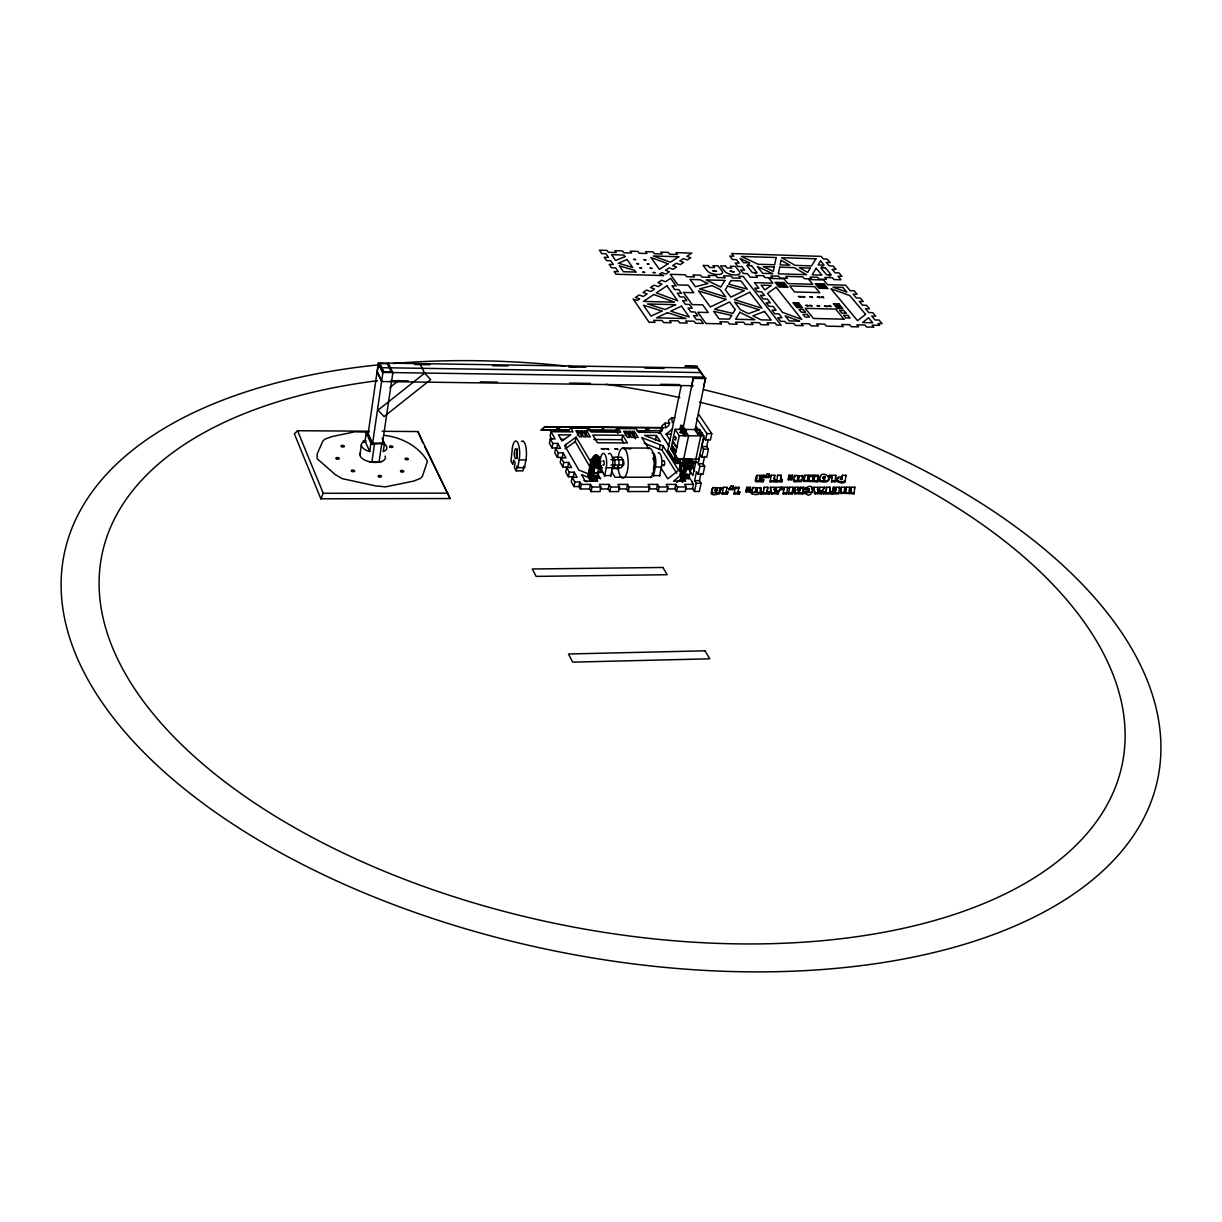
<?xml version="1.0" encoding="UTF-8"?>
<svg xmlns="http://www.w3.org/2000/svg" width="1222" height="1222" viewBox="0 0 1222 1222"><rect width="100%" height="100%" fill="white"/><g stroke="black" fill="none" stroke-linecap="round" stroke-linejoin="round"><path stroke-width="1.5" d="M803.587 487.257L803.328 488.372L799.845 488.372L800.104 487.257L803.587 487.257L802.671 493.932L794.926 493.78L794.407 491.87M819.58 479.971C819.504 465.689 839.514 482.491 821.535 480.72C812.936 480.047 833.297 486.448 828.363 475.862M819.305 481.071L819.702 477.16L820.802 476.412M682.304 427.379L682.487 429.166M682.456 427.517L682.472 428.678M683.113 428.143L693.317 377.934L705.537 378.102L694.936 430.205M761.841 478.657L759.244 479.116L763.674 479.498L763.185 481.819L756.082 481.651L755.578 479.742M591.524 464.284C591.356 463.505 591.081 464.604 591.219 464.604M711.784 490.877L712.732 487.486L720.995 488.097L719.773 492.772L712.793 492.909L711.479 491.977M711.708 490.709L711.952 489.396M720.751 489.396L720.995 488.097M793.552 481.056L794.758 475.404L802.793 476L801.632 481.651L794.315 481.651L793.811 479.757M591.463 464.161L591.295 464.528M720.277 491.84C718.505 487.318 722.752 494.635 717.818 494.07C708.836 496.804 712.716 491.427 711.952 489.579M674.834 453.912L674.956 457.838L675.14 455.943M676.194 457.807L676.27 456.356M590.272 469.447L590.272 468.759M685.374 432.359L685.527 430.48L686.413 431.397M685.237 432.649L685.71 430.48M596.122 454.828L596.535 455.516A2.49 2.047 -30.7 0 1 598.459 457.7C598.933 462.878 593.22 460.755 593.357 456.982L592.945 459.151L594.075 461.061L598.765 461.076L598.032 456.997M590.608 468.087L575.272 441.585L576.112 437.125L564.595 445.419L578.846 470.042L588.912 474.09M678.836 459.625L678.47 461.412M682.533 426.906L681.204 427.043L681.265 429.166L681.998 426.921L683.77 430.327L685.084 429.686M683.297 428.296L683.281 426.952L685.267 429.686M683.297 427.853L683.19 426.967M689.911 469.019L690.293 468.652M760.664 489.365C763.445 497.797 744.763 494.91 753.134 488.449M751.622 492.13L752.737 487.471L760.863 487.899L759.855 492.71L751.622 492.13L751.377 493.245M840.599 478.321L840.339 479.406L842.034 479.528L842.126 478.321L840.599 478.321L841.301 479.528M821.566 493.917L821.948 490.74L824.697 487.242L813.837 487.257L814.83 493.581L821.566 493.917L821.932 491.58L818.098 491.32L817.64 488.464L819.84 488.464L817.823 492.405L817.64 488.464M851.291 487.227L850.924 491.55L849.397 491.55L849.764 487.227L846.357 487.242L845.242 491.55L844.83 487.242L841.332 487.242L840.66 493.108L854.056 493.856L854.774 487.227L851.291 487.227L850.772 491.213M845.135 481.819L845.884 475.297L842.416 475.297L842.233 477.13C832.213 475.495 838.063 484.874 845.395 480.735L845.135 481.819C842.141 485.149 832.61 480.307 838.613 478.214M849.259 491.213L849.764 487.227M844.219 492.283L844.83 487.242M845.823 491.213L846.357 487.242M841.332 487.242L840.736 493.26M684.58 431.397L685.191 430.312M832.839 491.824L833.221 489.503L832.64 493.887L838.735 493.887L839.514 487.242L833.45 487.242L833.053 489.564L835.787 489.503L835.894 488.449L833.328 488.464L833.053 489.564M824.881 476.84C825.507 483.057 820.558 476.809 824.544 476.519C825.721 478.031 823.903 477.527 823.124 477.909M832.228 476.473L831.54 481.819L835.023 481.819L835.817 475.282L829.646 475.282L829.264 477.558L831.953 477.573L832.228 476.473L829.524 476.473L829.264 477.558M826.622 487.242L826.179 491.58L823.872 491.58L823.491 493.902L831.922 493.887L832.304 491.565L829.707 491.565L830.135 487.242L826.622 487.242L826.057 491.229M831.922 493.887L832.304 491.565M832.64 493.887L833.022 491.565L835.604 491.565L835.665 490.725L833.099 490.725M833.328 488.464L833.45 487.242M808.49 492.344L808.949 488.708L804.84 488.479L804.58 489.579L808.735 489.946M808.995 488.846L808.689 491.397L804.702 491.595C810.98 503.892 818.511 479.299 804.84 488.479M829.524 476.473L829.646 475.282M829.585 491.229L830.135 487.242M832.946 490.602L835.512 490.602L835.619 489.564M798.638 490.648L798.333 487.273L794.972 487.273L794.712 488.372M797.905 490.389L798.333 487.273M678.577 460.037C675.674 455.592 680.318 468.301 680.517 459.044M814.723 475.266L814.249 479.513L812.722 479.513L813.21 475.251L809.789 475.251L808.552 479.513L808.261 475.251L804.763 475.251L804.03 481.208L817.365 481.819L818.221 475.266L814.723 475.266L814.463 476.351L817.961 476.366M817.365 481.819L818.221 475.266M804.58 489.579L805.71 488.403M781.393 487.273L781.225 488.495L783.989 488.495L783.149 493.963L786.708 493.963L787.701 487.273L770.44 487.288L771.281 493.642L778.093 493.978L778.49 491.626L774.611 491.366L774.244 488.51L776.474 488.495L776.214 489.61L774 489.61M812.63 479.192L813.21 475.251M807.543 480.246L808.261 475.251M809.193 479.192L809.789 475.251M802.671 493.932L803.328 488.372M804.763 475.251L804.03 481.208M681.173 465.277L679.188 461.595M800.104 487.257L799.57 491.626L797.92 490.709L799.662 490.709L799.83 489.533L798.165 489.274M794.972 487.273C792.834 490.679 797.019 491.183 794.789 488.693M789.549 487.273L788.572 493.963L792.131 493.948L793.109 487.273L789.549 487.273L789.29 488.372M792.131 493.948L793.109 487.273M777.65 475.221L776.642 481.819L781.729 481.819L782.141 479.498L780.659 479.131L781.179 475.221L777.65 475.221L777.406 476.32M804.702 491.595L806.642 492.817L812.202 492.008M771.219 475.221L770.166 481.819L775.267 481.819L775.695 479.498L774.198 479.131L774.748 475.221L771.219 475.221L770.96 476.32M780.4 480.246L781.179 475.221M783.989 488.495L783.73 489.61L780.98 489.61L781.133 488.388L778.277 491.901M792.528 475.236L792.085 477.695L788.572 477.695L789.015 475.236L792.528 475.236L792.024 478.413L788.496 478.398L788.816 476.595L792.345 476.595M672.696 447.328L672.344 446.351L674.3 449.803L673.246 447.741L672.879 448.963A2.841 1.039 -89.7 0 0 673.078 449.268L673.459 448.749M774.137 478.932L774.748 475.221M791.825 479.772L792.268 477.298L788.755 477.298L788.297 479.772L791.825 479.772L792.085 478.673L788.557 478.673L788.297 479.772M359.94 454.553L361.345 444.762M684.794 431.106L684.763 432.603M365.042 441.096L363.224 441.952A12.877 6.018 8.3 0 0 367.471 450.796L369.747 451.544L365.042 441.096L366.218 432.863L368.998 432.16M368.005 434.513L378.346 362.949L698.083 368.021L704.452 377.14L382.944 372.435L378.346 362.949M369.747 451.544L370.953 443.281L366.218 432.863M756.632 492.42L756.372 488.525L755.074 492.405M768.714 477.512L769.31 474.044L767.049 474.044L764.865 477.512L768.714 477.512L768.974 476.412L765.125 476.412M764.208 487.288L763.567 491.656L761.214 491.656L760.787 494.009L769.356 493.993L769.799 491.641L767.141 491.641L767.783 487.288L764.208 487.288L763.964 488.403M769.356 493.993L769.799 491.641M372.42 444.564L382.944 372.435M369.09 461.611L371.87 462.13L374.528 444.044L384.472 443.357L382.058 438.163M767.111 491.305L767.783 487.288M371.87 462.13L379.019 462.16L381.692 444.09M382.257 444.625L392.904 372.573L388.26 363.102M384.472 443.357L383.25 451.621L385.052 450.75A12.877 6.018 8.3 0 0 383.311 443.204M737.966 492.42L738.882 487.303L735.293 487.303L734.086 494.039L739.279 494.039L739.738 491.687L738.225 491.381M750.461 487.288L749.987 489.808L746.382 489.808L746.871 487.303L750.461 487.288L750.216 488.403M726.036 492.435L726.983 487.303L723.378 487.303L722.126 494.07L727.334 494.055L727.793 491.687L726.28 491.32M732.726 489.655L733.383 486.112L731.077 486.112L728.801 489.655L732.726 489.655L733.383 486.112M749.651 491.931L750.14 489.411L746.55 489.411L746.046 491.931L749.651 491.931L749.896 490.816L746.306 490.816M746.046 491.931L746.642 488.693L750.232 488.693L749.896 490.526L746.291 490.526M524.543 467.659L523.81 466.3L523.001 470.867L516.264 470.852L517.074 466.285L517.807 467.659L524.543 467.659L525.918 459.946A12.694 3.926 -89.8 0 0 525.628 445.847A12.694 3.926 -89.8 0 0 521.473 441.493M517.807 467.659L519.167 459.93A12.709 3.91 -89.8 0 0 517.731 442.593A12.709 3.91 -89.8 0 0 512.4 447.496L510.995 461.061L512.858 464.528L513.652 459.976L515.18 462.802L514.386 467.354L516.264 470.852M568.566 430.159L570.857 428.189L573.011 431.87L550.954 431.717L550.129 436.178L551.794 439.08M550.251 438.912L549.426 443.403L551.993 447.909L556.865 447.924L557.69 443.433L552.818 443.403L550.251 438.912L555.109 438.942L550.954 431.717M551.993 447.909L552.818 443.403M555.628 448.337L554.803 452.843L557.4 457.395L562.288 457.41L563.128 452.904L558.225 452.873L555.628 448.337L560.516 448.352L557.69 443.433M557.4 457.395L558.225 452.873M561.081 457.868L560.241 462.39L562.868 467.003L567.787 467.018L568.642 462.481L563.709 462.466L561.081 457.868L566 457.883L563.128 452.904M566.107 444.334L565.282 448.825L575.272 441.585M562.868 467.003L563.709 462.466M566.596 467.522L565.74 472.059L568.398 476.733L573.362 476.733L574.218 472.181L569.253 472.181L566.596 467.522L571.529 467.522L568.642 462.481M568.398 476.733L569.253 472.181M577.456 435.169L578.296 430.709L575.883 430.694L579.534 436.85L581.932 436.865L578.296 430.709M574.218 472.181L577.151 477.283L572.186 477.283L571.316 481.85L574.019 486.57L578.984 486.57L580.358 488.968L589.569 488.968L591.097 491.611L600.033 491.595L600.918 487.028L599.376 484.401L609.106 484.401L610.664 487.028L609.763 491.58L618.592 491.58L619.493 487.013L617.935 484.386L627.543 484.386L629.116 487.013L628.215 491.565L648.714 491.534L649.646 486.998L648.027 484.386L657.497 484.386L659.116 486.998L658.184 491.519L666.968 491.519L667.915 486.998L666.265 484.386L675.812 484.386L677.462 486.982L676.514 491.504L685.252 491.488L686.214 486.982L684.549 484.386L693.5 484.37L692.538 488.876L685.374 488.892M581.932 433.703L582.482 430.74L580.083 430.724L583.749 436.88L586.148 436.896L582.482 430.74M763.826 476.412C759.076 474.823 757.839 479.375 763.582 477.512L764.056 475.205L756.662 475.373L755.379 481.193M574.019 486.57L574.875 482.003L572.186 477.283M585.842 435.215L586.682 430.77L584.284 430.755L587.95 436.896L590.348 436.911L586.682 430.77M578.984 486.57L579.854 482.003L574.875 482.003M580.358 488.968L581.229 484.401L579.854 482.003M598.2 467.064L599.635 467.064L600.72 461.442L599.36 459.167L591.249 459.136L588.011 476.106L591.601 479.818L596.84 479.818M588.653 474.044L591.463 459.365L597.161 459.396M590.195 469.355L590.837 465.765M590.822 465.903L590.562 467.232M589.355 478.398L592.609 461.412L591.249 459.136M590.776 478.398L594.045 461.427L592.609 461.412M589.569 488.968L590.44 484.401L581.229 484.401M591.601 479.818L594.87 462.833L594.045 461.427M600.72 461.442L599.284 461.442L600.124 462.848L596.916 480.124L592.426 480.124L592.869 475.159L597.741 475.816L592.869 475.159M597.818 472.777L593.327 472.777L595.145 463.382L600.017 464.039L595.145 463.382M592.426 480.124L593.266 475.816M593.724 473.433L595.526 464.024M591.097 491.611L591.967 487.028L590.44 484.401M598.765 461.076L598.261 458.25A2.49 2.047 -30.7 0 1 593.739 458.235M599.544 460.037L600.124 457.028L597.68 457.028M596.81 478.031L597.359 475.159M598.123 471.218L599.635 463.382M599.91 461.733L600.582 458.265A9.669 3.269 -89.8 0 1 605.058 454.584A9.669 3.269 -89.8 0 1 606.265 467.766L604.569 476.473M597.436 478.398L598.52 472.807L593.327 472.777M600.506 469.676L601.163 465.597L600.521 470.226M598.475 466.361L601.041 466.361L601.804 467.659L600.857 472.532L597.008 472.532M609.763 491.58L608.205 488.953L609.106 484.401M610.71 476.488L612.421 467.782A9.654 3.284 -89.8 0 0 612.069 456.707A9.654 3.284 -89.8 0 0 608.403 454.004M623.678 442.761L621.769 439.691L622.64 435.246L592.792 435.063L597.436 442.776L627.405 442.944L622.64 435.246M625.19 435.719L626.061 431.29L623.694 431.274L627.497 437.384L629.865 437.4L626.061 431.29M629.33 435.735L630.201 431.32L627.833 431.305L631.652 437.415L634.019 437.43L630.201 431.32M633.76 434.299L634.34 431.351L631.973 431.335L635.807 437.445L638.174 437.461L634.34 431.351M628.215 491.565L626.626 488.937L627.543 484.386M655.466 439.889L656.367 435.475L644.559 435.399L660.292 441.57L656.367 435.475M653.48 476.275L655.374 467.018A9.593 3.422 -89.8 0 0 655.282 456.967A9.593 3.422 -89.8 0 0 652.044 452.751M659.376 449.253L660.292 444.823M676.744 473.174L662.171 450.353L663.072 445.923L641.733 437.522L648.76 448.657M658.184 491.519L656.565 488.907L657.497 484.386M659.544 476.29L661.453 467.033A9.593 3.437 -89.8 0 0 661.346 456.997A9.593 3.437 -89.8 0 0 658.093 452.782M681.036 386.427L667.747 450.735L675.873 463.382L682.747 463.398M699.549 429.487L703.841 435.887L698.892 459.105L676.591 459.029L676.881 457.654L670.985 449.009L675.063 429.319L681.357 429.365M681.464 426.753L680.837 425.164L679.951 429.35L684.167 435.75C686.749 423.667 682.411 438.056 683.74 430.388M677.782 461.595L678.378 463.184L679.295 459.044M675.155 455.485L679.264 435.719L675.063 429.319M682.227 430.526L681.861 432.267L680.028 432.252L682.243 432.832L682.227 430.526L680.028 432.252M693.317 377.934L691.499 386.671L692.37 386.671M675.873 463.382L676.652 459.686M680.7 459.044L679.829 463.153M685.573 435.765L686.229 431.397M676.514 491.504L674.865 488.892L675.812 484.386M680.364 464.513L684.32 464.849L685.053 465.979L683.648 465.964L684.824 460.419L687.115 461.809L692.232 461.824L691.331 460.434L692.721 460.45L688.841 478.688L683.587 478.566L681.296 477.176L682.456 471.646L679.172 470.195L680.364 464.513L682.716 464.528M679.386 470.516L680.578 464.834M684.473 465.261L680.715 465.246L679.707 470.073L680.517 471.356L684.289 471.356L685.298 466.529L684.564 464.849M680.746 465.628L683.877 466.636L682.961 470.989L680.486 470.974L681.402 466.621L685.298 466.529M683.358 458.174L682.197 463.718L683.648 465.964M681.204 469.615L680.654 475.495L681.723 470.424M683.556 458.403L683.006 464.299L684.076 459.197L691.484 459.228M683.678 459.06L688.582 435.78L685.191 430.663M676.621 482.43L680.608 479.207L681.234 476.213M683.755 467.369L684.351 464.528M682.686 477.176L686.214 460.419M683.587 478.566L687.115 461.809M686.016 468.79L684.473 478.688L686.016 468.79L690.812 469.431L686.428 469.431M686.81 465.002L687.421 462.145L692.217 462.802L687.421 462.145M703.689 386.824L705.537 378.102M691.789 462.16L691.316 467.079L686.932 467.064L687.833 462.802M695.929 429.594L698.037 432.756L701.825 432.787L701.52 434.222L697.731 434.192L695.624 431.03L696.555 427.013L698.572 430.037M690.277 467.308L689.85 469.691M689.208 474.335L688.841 478.688M697.731 434.192L698.037 432.756M694.722 470.898L692.721 467.827L693.684 463.321L697.273 462.069M695.853 459.09L700.786 435.857L699.687 434.207M700.954 473.525L699.427 480.658L701.107 483.255L699.335 491.473L694.508 491.488L696.265 483.255L694.585 480.658L696.494 471.723L698.19 474.304L703.032 474.319L704.743 466.315L703.047 463.734L704.605 456.463M698.19 474.304L699.9 466.3L698.205 463.734L700.145 454.615L701.84 457.181L706.713 457.196L708.439 449.146L706.728 446.595L708.286 439.309M701.84 457.181L703.567 449.116L701.871 446.565L703.811 437.445L705.522 439.996L710.394 440.027L711.769 433.627L698.51 414.059M705.522 439.996L706.896 433.596L696.723 418.535M711.296 493.459L711.479 492.161M711.479 491.824L712.029 489.762M711.555 493.719L711.8 492.588M712.105 491.168L712.35 490.053M711.983 493.917L712.227 492.787M715.68 488.678C715.221 491.244 719.59 489.274 716.092 488.51C714.152 489.319 717.589 490.557 717.345 488.815M715.435 490.648L715.848 488.571M715.649 490.74C719.346 491.794 711.952 492.222 716.092 488.51M716.184 489.594L716.428 488.479M716.749 489.671L716.993 488.556M716.795 490.709L717.192 488.632M719.987 488.601L720.232 487.471M719.544 491.412L719.789 490.282M719.85 491.473L720.094 490.358M720.659 487.67L720.751 489.212M720.079 491.595L720.751 489.61M720.675 489.044L720.919 487.929M723.134 488.433L723.378 487.303M722.126 494.07L722.37 492.94L727.579 492.94M726.739 488.418L726.983 487.303M727.334 494.055L727.793 491.687M731.077 486.112L728.801 489.655M735.293 487.303L735.033 488.418L738.638 488.418L738.882 487.303M734.086 494.039L734.33 492.924L739.539 492.924M739.279 494.039L739.738 491.687M746.627 488.403L746.871 487.303M751.438 493.398L751.683 492.283M751.713 493.657L751.958 492.542M752.141 493.856L752.401 492.741M755.517 479.604L757.044 476.351M755.792 479.284L756.907 478.077L755.608 479.406M755.654 481.453L755.578 479.925M756.097 479.207L755.975 477.42M756.082 481.651L755.914 480.353M755.44 489.991L755.899 488.601M755.654 489.717L756.097 488.54M755.853 489.655L756.372 488.525M756.983 490.022L756.907 488.586M759.442 478.428L760.053 476.427M759.916 488.571L760.16 487.456M760.664 489.167L760.863 487.899M763.582 477.512L764.056 475.205M763.185 481.819L763.674 479.498M760.97 492.772L761.214 491.656M760.787 494.009L761.031 492.894L769.616 492.878M767.049 474.044L764.865 477.512M769.066 475.159L769.31 474.044M770.166 481.819L770.425 480.704L775.527 480.704M771.036 493.413L770.44 487.288M771.281 493.642L771.235 492.176M771.647 493.825L771.54 492.542M772.09 493.948L772.35 492.833L778.353 492.863L778.536 490.786L781.423 487.273L780.98 489.61M775.267 481.819L775.695 479.498M776.642 481.819L776.887 480.704L781.988 480.704M778.093 493.978L778.353 492.863M781.729 481.819L782.141 479.498M783.149 493.963L783.409 492.863L786.968 492.848L786.708 493.963M789.015 475.236L788.755 476.336L792.268 476.336M787.442 488.372L787.701 487.273M788.572 493.963L788.832 492.848L792.406 492.848M793.613 481.224L793.811 479.956M793.888 481.468L793.872 480.109M794.315 481.651L794.147 480.368M794.361 491.091L794.804 488.876M797.447 477.894C801.128 472.715 796.53 484.844 797.89 476.519M794.453 490.877L795.201 489.319M797.63 477.619L798.088 476.458M794.483 493.596L794.392 492.054M795.751 489.533L794.636 490.755M797.829 477.558L798.363 476.443M795.4 490.648L795.659 489.533M794.926 493.78L794.758 492.481M799.051 476.58L798.944 477.848L798.883 476.504M798.195 490.572L798.455 489.457M801.769 476.504L802.029 475.404M802.457 475.587L802.548 477.283M802.533 477.099L802.732 475.847M804.305 481.468L804.29 480.109M804.733 481.651L804.565 480.368M804.763 493.581L805.023 492.466M805.191 493.764L805.451 492.665M808.429 489.655L808.689 488.54M811.576 488.525L811.836 487.425M812.263 487.609L812.37 489.319M812.279 488.968L812.538 487.853M812.355 489.136L812.615 488.036M814.509 493.23L813.837 487.257M814.585 493.352L814.784 492.13M814.83 493.581L814.845 492.237M815.196 493.764L815.089 492.481M815.639 493.887L815.899 492.772L821.826 492.802M819.382 481.224L819.641 480.124M819.657 481.468L819.916 480.368M820.084 481.667L820.359 480.567M823.307 477.649L823.567 476.549M823.491 477.588L823.765 476.488M823.765 477.558L824.025 476.458M824.285 477.619L824.544 476.519M824.453 477.695L824.713 476.595M823.613 492.68L823.872 491.58M824.697 487.242L821.688 491.84M823.491 493.902L823.75 492.802L832.182 492.787M828.088 475.618L828.165 477.115M831.54 481.819L831.8 480.735L835.298 480.735L835.023 481.819M835.558 476.381L835.817 475.282M836.749 481.056L837.024 479.971M836.826 481.224L837.085 480.124M837.101 481.468L837.376 480.368M835.512 490.602L835.894 488.449M837.528 481.667L837.803 480.567M839.239 488.342L839.514 487.242M842.141 476.381L842.416 475.297M841.866 479.406L842.126 478.321M841.011 493.52L840.935 492.008M841.439 493.719L841.286 492.42M845.609 476.381L845.884 475.297M844.249 492.39L844.494 491.229M854.499 488.326L854.774 487.227M854.056 493.856L854.331 492.756L841.714 492.619M684.641 430.969L685.282 429.839M675.919 456.616L675.415 458.601L677.385 460.801M682.013 425.271L682.945 426.249M594.197 479.513A2.475 2.016 -30.3 0 1 589.722 478.963L589.493 477.695A2.475 2.016 -30.3 0 1 589.829 477.176M569.269 430.388L541.239 430.175L544.707 426.661L663.775 427.578M601.209 430.129L604.722 427.12M681.616 475.969A2.444 1.97 -32.6 0 0 681.28 476.488L681.097 477.038A2.444 1.97 -32.6 0 0 682.35 479.085M672.925 447.848C672.558 448.856 671.26 445.511 673.75 449.131L673.475 449.895L673.566 448.856M660.063 430.556L637.105 430.862M794.025 477.13L795.14 476.381M802.365 479.925L794.575 480.552M720.506 490.725L719.162 491.366M320.851 498.805L323.25 493.306L297.542 430.724L294.365 433.841L320.851 498.805L450.063 498.545L417.893 431.549L382.165 431.305M595.557 465.429L595.435 465.719A1.665 1.359 -30.6 0 1 595.801 464.62M711.937 489.258L713.144 488.479M759.809 476.488L760.39 477.451M674.681 436.957C676.576 434.558 675.995 442.67 674.575 439.34M617.354 467.705L618.928 465.032L618.912 459.747L617.339 457.165M622.915 465.032L621.326 467.705L613.368 467.69L614.956 465.017L614.941 459.747L613.368 457.15L621.326 457.181L622.899 459.762L622.915 465.032L610.954 465.017M591.127 478.444L591.097 479.727L592.746 479.696M683.74 476.947L682.716 478.276L684.473 478.459M556.636 428.708L559.707 428.54L556.636 428.28M818.053 491.84L819.58 489.579L817.381 489.579M776.474 488.495L774.855 490.786L778.536 490.786M587.186 428.769L589.646 428.769L587.095 428.617M616.3 429.09C623.22 428.158 614.33 430.236 617.522 428.464L636.143 428.678L638.449 432.313L660.002 432.466L664.6 439.599M648.821 429.197L645.781 429.319L648.745 428.968M690.063 459.105L688.551 460.083L686.84 459.09M541.239 430.175L544.737 426.967L663.806 427.868M662.477 428.723L659.88 431.03L662.492 428.922M669.824 423.179L665.119 423.133L661.912 425.73L662.385 430.556L658.902 433.367M674.941 417.771L671.779 417.741L668.541 420.368L669.014 425.241L665.593 427.99L665.119 423.133M681.555 474.716L673.566 481.132L685.679 481.147L683.617 477.924M670.099 440.348L666.082 434.146L672.665 428.907M389.94 387.45L398.907 380.332M424.676 373.168L378.01 410.149L384.075 416.549L430.648 379.66L424.676 373.168L419.833 363.728M680.41 432.817L682.609 431.106M756.036 478.169L756.571 479.177M590.593 478.489L589.722 478.963L590.134 476.809L590.852 478.031L589.905 478.398A2.475 2.016 -30.3 0 1 590.7 477.435M683.067 477.084L681.54 477.726L679.844 474.915L681.54 466.529L680.715 465.246M675.537 457.899L676.759 457.914M692.446 462.053L696.036 460.801L692.905 475.511L689.911 470.898M675.124 437.216L675.583 438.072M720.384 490.114L719.422 490.251M795.201 489.564L794.208 493.337M379.019 462.16L381.508 461.549M595.786 455.913C592.288 456.997 597.191 459.609 596.81 456.432M818.312 490.74L821.948 490.74M323.25 493.306L447.985 493.138M802.93 492.833L795.186 492.68M832.915 492.787L838.995 492.787M592.044 479.467L595.038 479.467A1.65 1.359 -30.4 0 0 596.535 477.16A1.65 1.359 -30.4 0 0 593.8 477.344A1.65 1.359 -30.4 0 0 594.931 479.406M694.585 480.658L699.427 480.658M763.429 480.704L756.326 480.536M817.625 480.72L804.993 480.552M696.265 483.255L701.107 483.255M591.967 487.028L600.918 487.028M610.664 487.028L619.493 487.013M629.116 487.013L649.646 486.998M659.116 486.998L667.915 486.998M677.462 486.982L686.214 486.982M729.045 488.54L732.971 488.54M600.109 488.953L608.205 488.953M618.638 488.937L626.626 488.937M648.989 488.922L656.565 488.907M667.243 488.907L674.865 488.892M601.071 466.743L598.536 466.743L599.131 467.751L601.682 467.751L600.827 472.166L598.291 472.15M655.374 467.018L661.453 467.033M597.955 467.644L601.804 467.659M689.514 467.812L692.721 467.827M606.265 467.766L612.421 467.782M611.764 468.606L619.035 468.622M679.172 470.195L681.525 470.195M682.456 471.646L683.862 471.646M611.183 475.557L604.539 475.557L602.477 472.059M660.033 475.618L653.48 475.602L652.044 473.296M809.529 476.351L812.936 476.351M651.708 477.252L615.048 477.222L611.565 471.387M760.13 478.55L761.81 478.55M675.079 457.227L676.301 457.242M593.418 457.013L595.862 457.013M610.954 459.732L622.899 459.762M598.032 459.854L593.357 459.839L593.77 457.685A2.49 2.047 -30.7 0 1 596.535 455.516M519.167 459.93L525.918 459.946M594.87 462.833L600.124 462.848M683.312 462.939L676.453 462.924L668.908 451.193M690.476 463.321L693.684 463.321M698.205 463.734L703.047 463.734M601.361 465.918L598.948 465.918L599.635 467.064M699.9 466.3L704.743 466.315M690.888 466.437L686.52 466.422L686.932 467.064M382.73 443.143L372.511 443.082L367.959 433.092M701.871 446.565L706.728 446.595M622.976 447.97L649.157 448.092M623.709 448.78L626.397 448.795M628.2 448.795L630.903 448.81M703.567 449.116L708.439 449.146M541.407 429.701L569.437 429.9M589.997 430.052L616.407 430.236M684.198 431.045L685.649 431.656M695.624 431.03L697.563 431.045L696.509 429.472M587.95 430.511L618.118 430.724M297.542 430.724L368.998 431.213M706.896 433.596L711.769 433.627M666.082 434.146L670.802 434.177M679.264 435.719L703.841 435.887M561.097 439.324L564.549 439.34M593.816 439.523L621.769 439.691M681.861 427.547L683.083 427.532M570.857 428.189L588.744 428.326L590.959 431.992L620.745 432.191L618.485 428.54L616.087 430.495L617.981 433.566M616.499 428.953L618.118 429.304M684.335 429.38L699.702 429.625L699.396 431.06L701.52 434.222M391.04 380.668L408.133 380.897M480.307 381.875L497.4 382.119M569.574 383.097L590.455 383.372M660.735 384.319L679.722 384.579M693.118 385.724L381.615 381.539L377.033 372.023M380.638 367.685L701.245 372.573M693.622 378.377L705.842 378.545M414.579 364.507L429.808 364.752M492.619 365.745L507.848 365.974M568.749 366.936L585.873 367.211M644.88 368.143L663.913 368.433M827.263 306.569L824.453 305.836L827.248 306.554M823.216 297.16L820.97 297.099L823.765 297.817L823.231 297.175M689.605 470.455L689.88 469.156M367.746 432.16L354.838 431.794L331.636 436.682L324.777 439.233L322.745 441.264L317.185 453.958L317.185 458.708L335.164 474.503L342.267 478.657L375.566 485.867L385.526 486.875L413.815 481.056L420.551 478.352L422.43 476.229L427.471 461.259C418.993 446.397 400.831 436.85 383.8 435.338M374.528 444.044L370.953 443.281M644.223 443.281L662.171 450.353M597.314 477.466L600.674 478.81L597.848 473.999M589.569 477.863L581.489 474.61L585.246 481.117L597.65 481.117L594.427 479.818M583.856 480.46L587.079 481.758M757.09 488.647L756.892 491.305L755.333 491.366M670.985 449.009L676.591 459.029M698.174 368.983L704.086 377.43M690.033 458.876L690.827 460.083L686.26 460.068L685.481 458.861M687.757 458.876L688.551 460.083M672.65 440.959L676.835 447.405M672.711 441.585L676.606 447.573M671.947 445.22L675.842 451.224M671.535 447.221L675.43 453.225M671.199 448.841L676.881 457.654M664.814 439.477L667.838 444.151M689.193 477.252L692.355 482.14M667.456 444.029L669.014 446.442M691.973 482.018L693.5 484.37M683.465 470.088L684.289 471.356M692.171 487.853L694.508 491.488M679.844 469.981L680.486 470.974M663.072 445.923L678.653 470.21L667.823 478.856L660.797 467.721M681.28 476.488L681.937 477.497M680.608 479.207L682.67 482.43M652.945 458.571L653.755 459.869M633.454 435.765L635.379 438.82M597.848 457.563L598.459 458.571M599.07 459.396L599.544 460.205L591.463 459.365M595.282 459.151L596.428 461.076M601.025 469.095L602.858 472.196M576.112 437.125L591.234 462.771M588.301 475.877L588.79 476.687M589.493 477.695L590.089 478.719M422.965 443.051L417.893 431.549M424.614 446.412L450.063 498.545M382.685 372.741L378.423 363.942L377.293 371.702L381.554 380.546M685.252 475.633L685.267 475.74A1.634 1.314 -32.7 0 0 685.374 477.099M593.938 458.555L593.77 457.685L594.075 461.061M671.779 417.741L672.268 422.629M704.132 389.757A558.21 290.194 11.6 0 1 1095.722 877.213A558.21 290.194 11.6 0 1 211.391 809.407A558.21 290.194 11.6 0 1 378.927 364.813M393.255 363.499A558.21 290.194 11.6 0 1 564.9 365.897M568.474 366.279A558.21 290.194 11.6 0 1 575.638 367.058M699.442 402.13A520.786 270.138 11.6 0 1 1067.31 853.384A520.786 270.138 11.6 0 1 248.585 798.928A520.786 270.138 11.6 0 1 377.384 380.714M606.051 384.288A520.786 270.138 11.6 0 1 679.814 397.608M517.502 458.51A4.98 1.528 -89.8 0 1 516.356 453.759A4.98 1.528 -89.8 0 1 517.486 448.902M385.037 456.081A12.846 6.049 8.3 0 1 372.389 462.237A12.846 6.049 8.3 0 1 360.459 453.041M364.874 442.196A1.665 0.779 8.2 0 1 363.438 440.928A1.665 0.779 8.2 0 1 366.142 441.035M647.767 448.642A15.031 5.346 -89.8 0 1 654.32 459.167A15.031 5.346 -89.8 0 1 650.516 477.649M618.469 455.607A15.092 5.209 -89.8 0 1 626.672 452.323A15.092 5.209 -89.8 0 1 625.588 476.076A15.092 5.209 -89.8 0 1 617.95 467.003M653.327 457.486A6.492 2.307 -89.8 0 1 654.488 463.077A6.492 2.307 -89.8 0 1 653.327 468.729M622.716 460.45A2.704 0.932 -89.8 0 1 623.8 461.885A2.704 0.932 -89.8 0 1 623.495 465.246A2.704 0.932 -89.8 0 1 622.303 464.986M591.402 462.664A2.581 0.855 -89.8 0 1 592.135 460.419M663.195 461.168A2.551 0.916 -89.8 0 1 664.478 461.58A2.551 0.916 -89.8 0 1 664.325 465.17A2.551 0.916 -89.8 0 1 663.027 464.742M602.935 461.183A2.307 0.779 -89.8 0 1 603.989 461.412A2.307 0.779 -89.8 0 1 604.004 464.543A2.307 0.779 -89.8 0 1 602.95 464.849M688.536 463.123A1.634 1.329 -33 0 1 690.705 463.948A1.634 1.329 -33 0 1 688.704 465.704A1.634 1.329 -33 0 1 687.91 463.673M688.2 475.74A1.634 1.314 -32.7 0 1 685.97 477.466M685.893 478.276A2.444 1.97 -32.6 0 1 681.54 477.726L681.983 475.602L682.762 476.824L681.723 477.176A2.444 1.97 -32.6 0 1 682.518 476.229M684.656 478.535A2.444 1.97 -32.6 0 1 683.526 479.085M598.077 464.864A1.665 1.359 -30.6 0 1 597.94 466.896A1.665 1.359 -30.6 0 1 595.694 467.125A1.665 1.359 -30.6 0 1 595.832 465.108M598.581 464.986A1.665 1.359 -30.6 0 1 598.444 465.719M593.006 479.772A2.475 2.016 -30.3 0 1 591.845 480.322M590.638 480.322A2.475 2.016 -30.3 0 1 589.31 478.245M593.464 458.067A2.49 2.047 -30.7 0 1 595.19 454.981A2.49 2.047 -30.7 0 1 598.062 456.432M597.054 458.525A2.49 2.047 -30.7 0 1 594.167 458.861M594.946 457.7C597.069 461.32 597.925 453.958 594.946 457.7M830.12 275.683L829.066 275.469L830.12 275.683M754.799 273.3L755.838 273.575L754.829 273.254M674.529 450.826L674.972 452.216L674.651 449.91L674.529 450.826M654.931 272.72L653.205 272.475L654.931 272.72M651.876 268.428L650.15 268.107L651.876 268.428M648.821 264.181L647.095 263.937L648.806 264.257M762.07 477.451L761.581 479.757L762.07 477.451M645.796 259.95L644.07 259.706L645.796 259.95M644.62 272.414L642.879 272.17L644.62 272.414M639.854 267.801L641.565 268.214L639.854 267.801M636.845 263.54L638.541 263.952L636.845 263.54M635.562 259.629L633.851 259.308L635.562 259.629M779.667 267.16L778.322 273.835L806.505 274.66L793.995 267.603L779.667 267.16M781.057 260.286L780.125 264.914L789.779 265.22L781.057 260.286M774.198 266.992L773.297 271.376L763.276 266.671L774.198 266.992M776.153 257.521L774.656 264.762L758.114 264.257L741.433 256.437L776.153 257.521M674.116 449.696L673.841 450.46L674.116 449.696M822.941 267.16L821.887 266.961L822.941 267.16M749.055 264.914L748.001 264.716L749.055 264.914M733.994 271.88L730.221 271.162L733.994 271.88M716.581 271.406L712.793 270.673L716.581 271.406M739.814 312.267L735.659 319.278L754.875 319.706L739.814 312.267M731.657 315.444L729.442 319.125L719.178 318.896L713.541 311.259L731.657 315.444M735.201 309.517L732.879 313.382L714.671 309.181L729.534 302.002L735.201 309.517M816.143 268.26L812.202 274.828L821.856 275.103L816.143 268.26M820.558 260.912L818.129 264.96L824.117 265.143L820.558 260.912M810.262 268.092L807.65 272.384L799.432 267.755L810.262 268.092M815.914 258.774L811.591 265.877L795.217 265.388L781.576 257.689L815.914 258.774M727.533 286.116L725.288 289.736L730.878 297.114L744.366 290.622L727.533 286.116M730.955 280.602L728.74 284.161L747.253 289.125L740.868 280.877L730.955 280.602M724.921 280.418L720.766 287.063L706.148 279.899L724.921 280.418M868.521 317.812L862.595 322.532L872.691 322.761L868.521 317.812M865.573 314.329L857.554 320.683L830.914 288.728L849.748 295.541L865.573 314.329M776.107 287.231L767.553 293.372L782.462 312.343L801.693 319.4L776.107 287.231M570.567 434.91L562.044 441.02L558.469 434.833L570.567 434.91M771.204 285.444L764.88 289.965L761.123 285.169L771.204 285.444M653.846 294.502L643.429 301.422L674.498 302.185L653.846 294.502M666.907 285.826L656.336 292.852L677.66 300.795L666.907 285.826M639.518 298.916L637.151 300.475L633.133 298.978L649.065 322.241L655.053 322.364L653.633 320.317L662.141 320.5L663.577 322.547L671.122 322.715L669.671 320.668L678.21 320.851L679.661 322.913L687.176 323.082L685.71 321.019L694.096 321.218L695.562 323.265L703.307 323.433L700.557 319.629L696.326 319.538L693.531 315.673L697.762 315.765L695.028 312.007L690.812 311.9L688.062 308.081L692.263 308.188L689.559 304.461L685.374 304.354L682.64 300.581L686.825 300.688L684.167 297.007L679.982 296.9L677.293 293.158L681.448 293.265L678.806 289.614L674.651 289.507L671.978 285.811L676.133 285.917L670.649 278.341L665.501 281.747L661.545 280.281L657.971 282.633L661.942 284.1L658.139 286.605L654.167 285.138L650.562 287.506L654.549 288.988L650.715 291.523L646.713 290.042L643.077 292.425L647.08 293.922L643.2 296.488L639.182 294.991L635.501 297.404L639.518 298.916M663.546 275.561L615.964 274.232L614.116 271.559L618.286 271.681L615.674 267.878L611.504 267.755L609.213 264.395L613.352 264.517L610.74 260.744L606.601 260.622L604.325 257.292L608.449 257.43L605.898 253.718L601.774 253.596L599.437 250.189L607.09 250.434L608.388 252.297L616.178 252.542L614.88 250.678L622.502 250.922L623.816 252.786L631.575 253.03L630.262 251.167L637.853 251.411L639.182 253.26L646.912 253.504L645.583 251.656L653.128 251.9L654.473 253.748L662.187 253.993L660.827 252.144L668.358 252.374L669.717 254.222L677.385 254.466L676.01 252.618L691.835 253.122L686.871 256.36L690.705 257.766L687.299 259.996L683.449 258.59L679.814 260.973L683.648 262.379L680.211 264.639L676.346 263.234L672.665 265.632L676.53 267.053L673.047 269.329L669.182 267.908L665.455 270.337L669.335 271.773L665.807 274.079L661.927 272.643L659.651 274.125L663.546 275.561M667.976 263.784L659.437 269.329L650.914 257.506L667.976 263.784M678.775 256.773L670.359 262.226L653.312 255.978L678.775 256.773M749.682 292.272L734.391 299.665L762.024 308.219L749.682 292.272M726.021 299.451L710.364 306.966L698.526 290.912L726.021 299.451M667.472 312.695L656.489 317.857L686.138 318.53L667.472 312.695M681.479 306.126L670.664 311.198L689.3 317.017L681.479 306.126M662.019 310.999L651.005 316.131L643.444 305.195L662.019 310.999M675.567 304.675L665.211 309.502L647.523 303.973L675.567 304.675M627.085 259.568L618.332 263.173L632.645 267.481L627.085 259.568M625.022 256.635L615.628 260.485L611.596 254.68L623.907 255.062L625.022 256.635M764.529 311.457L752.92 315.826L761.062 319.843L771.204 320.088L764.529 311.457M759.076 309.701L748.506 313.657L740.379 309.655L734.697 302.14L759.076 309.701M712.044 285.597L699.671 288.896L725.731 296.977L720.17 289.599L712.044 285.597M707.737 283.489L695.44 286.742L690.063 279.441L700.084 279.731L707.737 283.489M705.018 650.822L568.49 653.984L572.66 662.141L709.738 658.811L705.018 650.822M662.874 567.482L532.303 568.994L536.107 576.387L667.197 574.722L662.874 567.482M603.836 448.688L601.132 448.673L604.355 449.543L603.836 448.688M608.357 448.703L605.654 448.688L608.892 449.574L608.357 448.703M617.4 448.749L614.681 448.734L617.92 449.604L617.4 448.749M391.269 371.931L383.968 371.824L379.981 363.606L387.237 363.713L391.269 371.931M697.35 366.401L685.206 366.203L697.35 366.401M721.331 323.83L705.949 323.494L697.808 312.267L708.286 312.511L702.65 304.828L692.217 304.584L683.388 292.425L693.745 292.7L688.261 285.23L677.966 284.94L670.236 274.324L685.175 274.751L686.581 276.661L694.463 276.875L693.042 274.965L700.542 275.179L701.963 277.089L709.799 277.318L708.378 275.408L715.832 275.622L717.283 277.531L725.089 277.745L723.638 275.851L731.077 276.065L732.528 277.959L740.318 278.188L738.852 276.279L743.175 276.416L781.087 325.144L776.627 325.052L775.053 323.02L767.065 322.837L768.623 324.869L760.97 324.701L759.412 322.669L751.393 322.486L752.935 324.517L745.237 324.349L743.709 322.318L735.644 322.134L737.172 324.181L729.442 324.013L727.93 321.966L719.834 321.783L721.331 323.83M802.9 325.632L795.461 325.464L793.872 323.448L786.235 323.265L784.799 321.432L780.659 321.34L777.834 317.72L781.958 317.812L778.888 313.886L774.779 313.794L771.983 310.205L776.092 310.312L773.052 306.416L768.959 306.325L766.194 302.781L770.272 302.873L767.279 299.039L763.2 298.932L760.466 295.419L764.529 295.525L761.55 291.722L757.487 291.615L754.784 288.148L758.831 288.255L754.448 282.649L772.869 283.168L769.066 278.387L784.005 278.815L787.839 283.58L812.737 284.283L808.827 279.533L823.597 279.945L827.538 284.695L845.578 285.2L850.268 290.729L854.224 290.836L857.126 294.273L853.185 294.166L856.362 297.924L860.319 298.031L863.267 301.498L859.295 301.391L862.518 305.195L866.49 305.301L869.468 308.799L865.482 308.692L868.72 312.542L872.722 312.633L875.731 316.177L871.729 316.07L875.013 319.95L879.015 320.042L882.055 323.631L878.038 323.54L879.58 325.358L872.111 325.189L873.806 327.19L866.52 327.022L864.84 325.021L856.897 324.853L858.562 326.854L851.26 326.686L849.596 324.685L841.714 324.502L843.363 326.518L826.316 326.137L824.682 324.135L816.693 323.952L818.312 325.969L810.98 325.8L809.361 323.784L801.296 323.601L802.9 325.632M805.497 312.252L801.22 312.145L799.096 309.471L803.358 309.578L805.497 312.252M846.052 313.214L841.821 313.122L839.621 310.464L843.852 310.571L846.052 313.214M807.253 314.436L802.961 314.329L805.115 317.017L809.407 317.124L807.253 314.436M847.854 315.398L843.623 315.291L845.838 317.964L850.069 318.071L847.854 315.398M843.944 319.171L813.44 318.468L805.313 308.356L835.634 309.09L843.944 319.171M799.463 321.096L789.152 320.867L785.227 315.856L799.463 321.096M795.018 302.766L792.986 302.72L796.912 307.623L798.944 307.669L795.018 302.766M798.562 302.857L796.53 302.812L800.471 307.715L802.503 307.761L798.562 302.857M835.374 303.789L833.373 303.728L837.406 308.616L839.422 308.662L835.374 303.789M838.888 303.866L836.887 303.82L840.935 308.708L842.936 308.754L838.888 303.866M807.788 305.424L805.512 305.363L808.338 306.096L807.788 305.424M811.591 305.515L809.315 305.454L812.126 306.187L811.591 305.515M819.152 305.699L816.892 305.653L819.702 306.371L819.152 305.699M830.486 305.989L828.226 305.928L831.036 306.661L830.486 305.989M819.595 292.608L794.575 291.951L789.763 285.963L814.692 286.651L819.595 292.608M800.639 296.564L798.378 296.503L801.174 297.236L800.639 296.564M804.412 296.671L802.151 296.61L804.947 297.328L804.412 296.671M811.943 296.87L809.697 296.809L812.493 297.526L811.943 296.87M819.473 297.053L817.213 297.007L820.008 297.725L819.473 297.053M763.506 275.698L755.899 275.485L757.38 277.363L750.155 277.165L747.39 273.621L743.373 273.499L740.624 269.986L744.626 270.093L741.891 266.595L737.889 266.472L735.17 262.99L739.157 263.112L736.454 259.644L732.467 259.522L729.778 256.07L733.75 256.192L731.657 253.519L821.199 256.376L823.429 259.003L827.294 259.125L830.196 262.547L826.316 262.425L829.219 265.861L833.099 265.968L836.031 269.42L832.136 269.314L835.069 272.781L838.979 272.888L841.927 276.371L838.017 276.264L840.98 279.762L833.923 279.563L832.35 277.684L824.881 277.47L826.454 279.349L819.107 279.135L817.549 277.257L810.11 277.043L811.652 278.921L804.336 278.708L802.793 276.829L785.838 276.34L787.365 278.219L780.048 278.02L778.521 276.126L770.945 275.912L772.457 277.791L765.003 277.577L763.506 275.698M635.868 272.063L623.403 271.712L619.31 265.8L634.737 270.459L635.868 272.063M777.116 282.389L775.115 282.328L778.918 287.094L780.919 287.155L777.116 282.389M780.629 282.481L778.628 282.419L782.431 287.185L784.448 287.246L780.629 282.481M784.127 282.572L782.126 282.526L785.945 287.292L787.946 287.338L784.127 282.572M817.06 283.687L815.089 283.626L819 288.377L820.985 288.423L817.06 283.687M820.527 283.779L818.557 283.718L822.482 288.468L824.468 288.514L820.527 283.779M823.995 283.871L822.009 283.825L825.95 288.56L827.936 288.621L823.995 283.871M842.905 287.43L833.022 287.155L846.892 292.165L842.905 287.43M749.575 262.867L743.434 262.669L740.089 258.407L749.575 262.867M751.53 265.678L746.764 265.541L752.294 272.567L757.09 272.705L751.53 265.678M825.415 267.908L820.726 267.771L826.576 274.736L831.281 274.874L825.415 267.908M708.164 265.586L703.124 265.434L707.202 270.826A8.08 3.162 11.6 0 0 717.329 274.538A8.08 3.162 11.6 0 0 722.156 271.269L718.032 265.877L713.006 265.724L714.427 267.603L709.585 267.45L708.164 265.586M725.547 266.075L720.522 265.922L724.661 271.299A8.065 3.147 11.8 0 0 734.804 275.011A8.065 3.147 11.8 0 0 739.539 271.742L735.369 266.365L730.359 266.213L731.81 268.076L726.983 267.939L725.547 266.075M772.579 273.667L762.772 273.377L757.304 266.488L772.579 273.667M516.86 457.15A4.98 1.528 -89.8 0 0 516.158 448.856A4.98 1.528 -89.8 0 0 514.294 455.042A4.98 1.528 -89.8 0 0 516.86 457.15M378.637 476.687A1.696 0.81 8.4 0 0 381.478 476.687A1.696 0.81 8.4 0 0 379.492 475.419A1.696 0.81 8.4 0 0 378.637 476.687M400.953 471.661A1.696 0.81 8.6 0 0 403.764 471.661A1.696 0.81 8.6 0 0 401.778 470.409A1.696 0.81 8.6 0 0 400.953 471.661M405.505 459.365A1.68 0.794 8.7 0 0 408.301 459.38A1.68 0.794 8.7 0 0 406.315 458.143A1.68 0.794 8.7 0 0 405.505 459.365M390.047 447.084A1.665 0.779 8.5 0 0 392.842 447.099A1.665 0.779 8.5 0 0 390.872 445.877A1.665 0.779 8.5 0 0 390.047 447.084M341.518 446.58A1.68 0.779 8 0 0 344.344 446.58A1.68 0.779 8 0 0 342.404 445.358A1.68 0.779 8 0 0 341.518 446.58M336.371 458.754A1.696 0.794 7.9 0 0 339.227 458.754A1.696 0.794 7.9 0 0 337.272 457.517A1.696 0.794 7.9 0 0 336.371 458.754M351.707 471.295A1.696 0.81 8 0 0 354.563 471.31A1.696 0.81 8 0 0 352.593 470.042A1.696 0.81 8 0 0 351.707 471.295M689.391 466.361A1.634 1.329 -33 0 0 690.995 464.131A1.634 1.329 -33 0 0 688.337 464.314A1.634 1.329 -33 0 0 689.391 466.361M687.085 477.527A1.634 1.314 -32.7 0 0 688.612 475.266A1.634 1.314 -32.7 0 0 685.939 475.557A1.634 1.314 -32.7 0 0 687.085 477.527M686.672 476.87A1.634 1.314 -32.7 0 0 688.185 474.625A1.634 1.314 -32.7 0 0 685.511 474.9A1.634 1.314 -32.7 0 0 686.672 476.87M594.549 478.749A1.65 1.359 -30.4 0 0 596.153 476.504A1.65 1.359 -30.4 0 0 593.418 476.687A1.65 1.359 -30.4 0 0 594.549 478.749M596.764 468.072A1.665 1.359 -30.6 0 0 598.826 466.117A1.665 1.359 -30.6 0 0 596.214 465.75A1.665 1.359 -30.6 0 0 596.764 468.072"/></g></svg>
